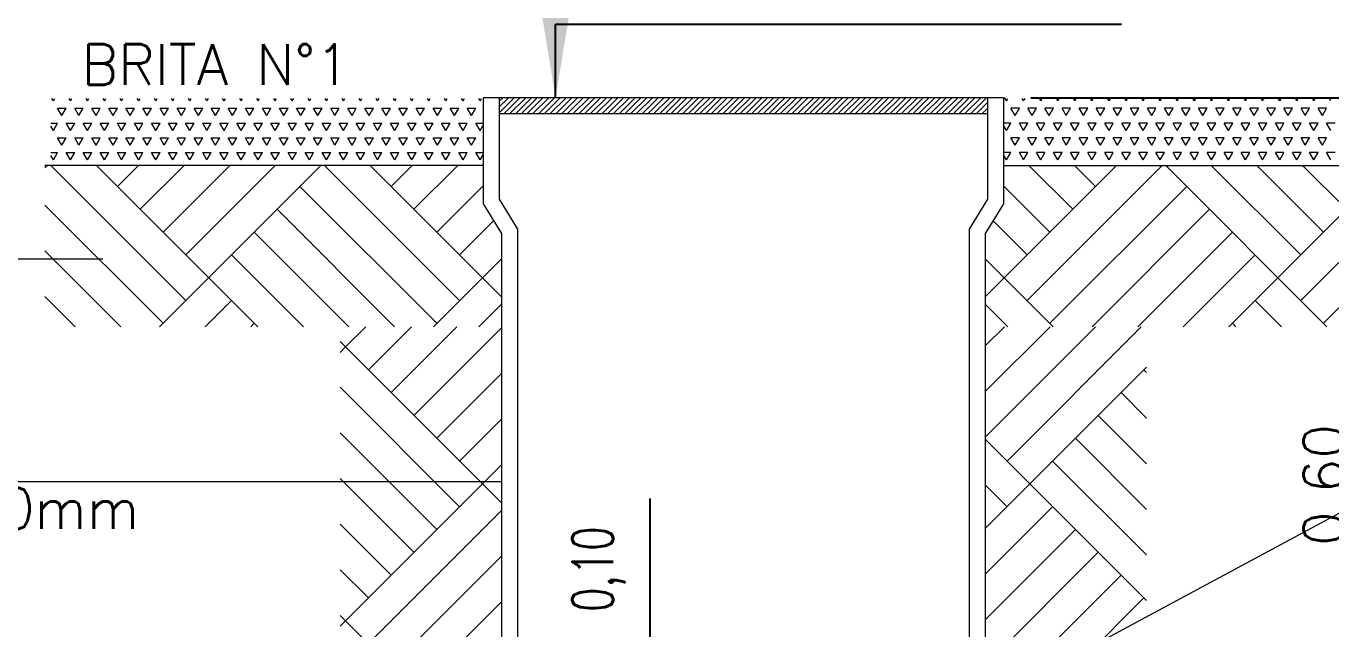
# Model space of a CAD drawing. Header units: inches. Extents: x -7660 to 802, y -193 to 3.
# Drawn here: x 674.748 to 679.554, y -90.771 to -88.553 of the extents above; entities that cross this region are included whole.
import ezdxf

# ---------------------------------------------------------------- set-up
doc = ezdxf.new("R2010")
doc.units = ezdxf.units.IN
doc.header["$MEASUREMENT"] = 0
doc.linetypes.add('HIDDEN', pattern=[0.375, 0.25, -0.125])
doc.layers.add('A-CONCOR', color=150, linetype='Continuous', lineweight=50)
for name, color, linetype in [('A-PROJ', 6, 'HIDDEN'), ('C01', 1, 'Continuous'), ('COTAS', 8, 'Continuous')]:
    doc.layers.add(name, color=color, linetype=linetype)
doc.styles.get("Standard").update_dxf_attribs({"font": 'arial.ttf'})
doc.styles.add('Texto Cotas', font='romans.shx')
doc.dimstyles.new('huawei_stand Cota 1-100', dxfattribs={"dimscale": 0, "dimtxt": 0.15, "dimasz": 0.15, "dimexe": 0.1, "dimexo": 0.1, "dimgap": 0.1, "dimtad": 1, "dimzin": 0, "dimdsep": 46, "dimtxsty": 'Texto Cotas', "dimblk": 'ARCHTICK', "dimcen": 0.2, "dimdle": 0.1, "dimclrd": 256, "dimclre": 256, "dimclrt": 256, "dimadec": 0, "dimazin": 0, "dimtfac": 1, "dimtix": 1, "dimtmove": 0, "dimatfit": 3, "dimfxl": 1, "dimtolj": 1, "dimtzin": 0, "dimarcsym": 1})
doc.dimstyles.new('ISO-25', dxfattribs={"dimtxt": 2.5, "dimasz": 2.5, "dimexe": 1.25, "dimexo": 0.625, "dimtad": 1, "dimtxsty": 'Standard', "dimcen": 2.5, "dimadec": 0, "dimazin": 0, "dimtfac": 1, "dimtmove": 0, "dimatfit": 3, "dimfxl": 1, "dimarcsym": 0})

# ---------------------------------------------------------------- blocks, each defined once
blk = doc.blocks.new('_ArchTick')
at = {"const_width": 0.05}
blk.add_lwpolyline([(-0.5, -0.5), (0.5, 0.5)], dxfattribs=at)
blk = doc.blocks.new('*D233')
at = {"lineweight": -2, "transparency": 16777216}
for p, q in [((679.7404, -88.7162), (679.7404, -91.7667)), ((678.4481, -88.8162), (679.8404, -88.8162)), ((678.4601, -91.6667), (679.8404, -91.6667))]:
    blk.add_line(p, q, dxfattribs=at)
at = {"lineweight": -2, "transparency": 16777216, "xscale": 0.15, "yscale": 0.15, "zscale": 0.15}
for p, rotation in [((679.7404, -88.8162), 90), ((679.7404, -91.6667), 270)]:
    blk.add_blockref('_ArchTick', p, dxfattribs=dict(at, rotation=rotation))
at = {"lineweight": 5, "transparency": 16777216, "insert": (679.5511, -90.2415), "char_height": 0.15, "attachment_point": 5, "rotation": 90, "style": 'Texto Cotas'}
blk.add_mtext('\\A1;0,60', dxfattribs=at)
blk = doc.blocks.new('*D235')
at = {"lineweight": -2, "transparency": 16777216}
for p, q in [((677.0471, -90.9615), (677.0471, -90.2915)), ((677.0471, -91.2542), (677.0471, -90.8615)), ((677.4345, -90.9615), (676.9471, -90.9615)), ((677.5682, -91.2542), (676.9471, -91.2542))]:
    blk.add_line(p, q, dxfattribs=at)
at = {"lineweight": -2, "transparency": 16777216, "xscale": 0.15, "yscale": 0.15, "zscale": 0.15}
for p, rotation in [((677.0471, -90.9615), 90), ((677.0471, -91.2542), 270)]:
    blk.add_blockref('_ArchTick', p, dxfattribs=dict(at, rotation=rotation))
at = {"lineweight": 5, "transparency": 16777216, "insert": (676.8578, -90.5515), "char_height": 0.15, "attachment_point": 5, "rotation": 90, "style": 'Texto Cotas'}
blk.add_mtext('\\A1;{\\W0.7;0,10}', dxfattribs=at)

msp = doc.modelspace()

# ---------------------------------------------------------------- hatches: boundary and pattern name
at = {"layer": 'A-PROJ', "linetype": 'Continuous', "lineweight": 5}
h = msp.add_hatch(dxfattribs=at)
h.set_pattern_fill('ANSI31', color=256, scale=0.12, style=0)
h.set_pattern_definition([(45, (666.347544, -97.147886), (-0.010606601, 0.010606601), [])])
h.paths.add_polyline_path([(678.28871, -88.81623), (676.49097, -88.81623), (676.49097, -88.87563), (678.28871, -88.87563)])

# ---------------------------------------------------------------- linework, layer by layer
at = {"layer": 'A-CONCOR', "lineweight": 5}
for p, q in [((676.43157, -88.81623), (676.43157, -89.20678)), ((676.49097, -88.81623), (676.49097, -89.19)), ((678.28871, -88.81623), (678.28871, -89.19)), ((678.34811, -88.81623), (678.34811, -89.20678)), ((676.49097, -89.19), (676.55824, -89.29955)), ((678.28871, -89.19), (678.22144, -89.29955)), ((676.43157, -89.20678), (676.49884, -89.31633)), ((678.34811, -89.20678), (678.28084, -89.31633)), ((676.49884, -89.31633), (676.49884, -92.38023)), ((676.55824, -89.29955), (676.55824, -92.38023)), ((678.22144, -89.29955), (678.22144, -92.38023)), ((678.28084, -89.31633), (678.28084, -92.38023))]:
    msp.add_line(p, q, dxfattribs=at)
at = {"layer": 'A-CONCOR', "color": 5, "lineweight": 5}
for p, q in [((676.43157, -89.06525), (674.81783, -89.06525)), ((678.34811, -89.06525), (679.96184, -89.06525))]:
    msp.add_line(p, q, dxfattribs=at)
at = {"layer": 'A-PROJ', "linetype": 'Continuous', "lineweight": 5}
for p, q in [((678.34811, -88.81623), (676.43157, -88.81623)), ((678.28871, -88.87563), (676.49097, -88.87563))]:
    msp.add_line(p, q, dxfattribs=at)
at = {"layer": 'C01', "linetype": 'Continuous', "lineweight": 5}
for p, q in [((674.84866, -88.82762), (674.84359, -88.81885)), ((674.84866, -88.82761), (674.85372, -88.81885)), ((674.91152, -88.82762), (674.90646, -88.81885)), ((674.91152, -88.82761), (674.91658, -88.81885)), ((674.97439, -88.82762), (674.96932, -88.81885)), ((674.97439, -88.82761), (674.97945, -88.81885)), ((675.03725, -88.82762), (675.03219, -88.81885)), ((675.03725, -88.82761), (675.04231, -88.81885)), ((675.10012, -88.82762), (675.09505, -88.81885)), ((675.10012, -88.82761), (675.10518, -88.81885)), ((675.16298, -88.82762), (675.15792, -88.81885)), ((675.16298, -88.82761), (675.16804, -88.81885)), ((675.22585, -88.82762), (675.22078, -88.81885)), ((675.22585, -88.82761), (675.23091, -88.81885)), ((675.28871, -88.82762), (675.28365, -88.81885)), ((675.28871, -88.82761), (675.29377, -88.81885)), ((675.35158, -88.82762), (675.34651, -88.81885)), ((675.35158, -88.82761), (675.35664, -88.81885)), ((675.41444, -88.82762), (675.40938, -88.81885)), ((675.41444, -88.82761), (675.4195, -88.81885)), ((675.47731, -88.82762), (675.47224, -88.81885)), ((675.47731, -88.82761), (675.48237, -88.81885)), ((675.54017, -88.82762), (675.53511, -88.81885)), ((675.54017, -88.82761), (675.54523, -88.81885)), ((675.60304, -88.82762), (675.59797, -88.81885)), ((675.60304, -88.82761), (675.6081, -88.81885)), ((675.6659, -88.82762), (675.66084, -88.81885)), ((675.6659, -88.82761), (675.67096, -88.81885)), ((675.72877, -88.82762), (675.7237, -88.81885)), ((675.72877, -88.82761), (675.73383, -88.81885)), ((675.79163, -88.82762), (675.78657, -88.81885)), ((675.79163, -88.82761), (675.79669, -88.81885)), ((675.8545, -88.82762), (675.84943, -88.81885)), ((675.8545, -88.82761), (675.85956, -88.81885)), ((675.91736, -88.82762), (675.9123, -88.81885)), ((675.91736, -88.82761), (675.92242, -88.81885)), ((675.98023, -88.82762), (675.97516, -88.81885)), ((675.98023, -88.82761), (675.98529, -88.81885)), ((676.04309, -88.82762), (676.03803, -88.81885)), ((676.04309, -88.82761), (676.04815, -88.81885)), ((676.10596, -88.82762), (676.10089, -88.81885)), ((676.10596, -88.82761), (676.11102, -88.81885)), ((676.16882, -88.82762), (676.16376, -88.81885)), ((676.16882, -88.82761), (676.17388, -88.81885)), ((676.23169, -88.82762), (676.22662, -88.81885)), ((676.23169, -88.82761), (676.23675, -88.81885)), ((676.29455, -88.82762), (676.28949, -88.81885)), ((676.29455, -88.82761), (676.29961, -88.81885)), ((676.35742, -88.82762), (676.35235, -88.81885)), ((676.35742, -88.82761), (676.36248, -88.81885)), ((676.42028, -88.82762), (676.41522, -88.81885)), ((676.42028, -88.82761), (676.42534, -88.81885)), ((674.88009, -88.88206), (674.86437, -88.85484)), ((674.86437, -88.85484), (674.89581, -88.85484)), ((674.88009, -88.88206), (674.89581, -88.85484)), ((674.94295, -88.88206), (674.92724, -88.85484)), ((674.92724, -88.85484), (674.95867, -88.85484)), ((674.94296, -88.88206), (674.95867, -88.85484)), ((675.00582, -88.88206), (674.9901, -88.85484)), ((674.9901, -88.85484), (675.02154, -88.85484)), ((675.00582, -88.88206), (675.02154, -88.85484)), ((675.06868, -88.88206), (675.05297, -88.85484)), ((675.05297, -88.85484), (675.0844, -88.85484)), ((675.06868, -88.88206), (675.0844, -88.85484)), ((675.13155, -88.88206), (675.11583, -88.85484)), ((675.11583, -88.85484), (675.14727, -88.85484)), ((675.13155, -88.88206), (675.14727, -88.85484)), ((675.19441, -88.88206), (675.1787, -88.85484)), ((675.1787, -88.85484), (675.21013, -88.85484)), ((675.19441, -88.88206), (675.21013, -88.85484)), ((675.25728, -88.88206), (675.24156, -88.85484)), ((675.24156, -88.85484), (675.273, -88.85484)), ((675.25728, -88.88206), (675.273, -88.85484)), ((675.32014, -88.88206), (675.30443, -88.85484)), ((675.30443, -88.85484), (675.33586, -88.85484)), ((675.32014, -88.88206), (675.33586, -88.85484)), ((675.38301, -88.88206), (675.36729, -88.85484)), ((675.36729, -88.85484), (675.39873, -88.85484)), ((675.38301, -88.88206), (675.39873, -88.85484)), ((675.44587, -88.88206), (675.43016, -88.85484)), ((675.43016, -88.85484), (675.46159, -88.85484)), ((675.44587, -88.88206), (675.46159, -88.85484)), ((675.50874, -88.88206), (675.49302, -88.85484)), ((675.49302, -88.85484), (675.52446, -88.85484)), ((675.50874, -88.88206), (675.52446, -88.85484)), ((675.5716, -88.88206), (675.55589, -88.85484)), ((675.55589, -88.85484), (675.58732, -88.85484)), ((675.5716, -88.88206), (675.58732, -88.85484)), ((675.63447, -88.88206), (675.61875, -88.85484)), ((675.61875, -88.85484), (675.65019, -88.85484)), ((675.63447, -88.88206), (675.65019, -88.85484)), ((675.69733, -88.88206), (675.68162, -88.85484)), ((675.68162, -88.85484), (675.71305, -88.85484)), ((675.69733, -88.88206), (675.71305, -88.85484)), ((675.7602, -88.88206), (675.74448, -88.85484)), ((675.74448, -88.85484), (675.77592, -88.85484)), ((675.7602, -88.88206), (675.77592, -88.85484)), ((675.82306, -88.88206), (675.80735, -88.85484)), ((675.80735, -88.85484), (675.83878, -88.85484)), ((675.82306, -88.88206), (675.83878, -88.85484)), ((675.88593, -88.88206), (675.87021, -88.85484)), ((675.87021, -88.85484), (675.90165, -88.85484)), ((675.88593, -88.88206), (675.90165, -88.85484)), ((675.94879, -88.88206), (675.93308, -88.85484)), ((675.93308, -88.85484), (675.96451, -88.85484)), ((675.94879, -88.88206), (675.96451, -88.85484)), ((676.01166, -88.88206), (675.99594, -88.85484)), ((675.99594, -88.85484), (676.02738, -88.85484)), ((676.01166, -88.88206), (676.02738, -88.85484)), ((676.07452, -88.88206), (676.05881, -88.85484)), ((676.05881, -88.85484), (676.09024, -88.85484)), ((676.07452, -88.88206), (676.09024, -88.85484)), ((676.13739, -88.88206), (676.12167, -88.85484)), ((676.12167, -88.85484), (676.15311, -88.85484)), ((676.13739, -88.88206), (676.15311, -88.85484)), ((676.20025, -88.88206), (676.18454, -88.85484)), ((676.18454, -88.85484), (676.21597, -88.85484)), ((676.20025, -88.88206), (676.21597, -88.85484)), ((676.26312, -88.88206), (676.2474, -88.85484)), ((676.2474, -88.85484), (676.27884, -88.85484)), ((676.26312, -88.88206), (676.27884, -88.85484)), ((676.32598, -88.88206), (676.31027, -88.85484)), ((676.31027, -88.85484), (676.3417, -88.85484)), ((676.32598, -88.88206), (676.3417, -88.85484)), ((676.38885, -88.88206), (676.37313, -88.85484)), ((676.37313, -88.85484), (676.40457, -88.85484)), ((676.38885, -88.88206), (676.40457, -88.85484)), ((674.83947, -88.90928), (674.86437, -88.90928)), ((674.84866, -88.9365), (674.83947, -88.92059)), ((674.84866, -88.9365), (674.86437, -88.90928)), ((674.91152, -88.9365), (674.8958, -88.90928)), ((674.89581, -88.90928), (674.92724, -88.90928)), ((674.91152, -88.9365), (674.92724, -88.90928)), ((674.97439, -88.9365), (674.95867, -88.90928)), ((674.95867, -88.90928), (674.9901, -88.90928)), ((674.97439, -88.9365), (674.9901, -88.90928)), ((675.03725, -88.9365), (675.02153, -88.90928)), ((675.02154, -88.90928), (675.05297, -88.90928)), ((675.03725, -88.9365), (675.05297, -88.90928)), ((675.10012, -88.9365), (675.0844, -88.90928)), ((675.0844, -88.90928), (675.11583, -88.90928)), ((675.10012, -88.9365), (675.11583, -88.90928)), ((675.16298, -88.9365), (675.14726, -88.90928)), ((675.14727, -88.90928), (675.1787, -88.90928)), ((675.16298, -88.9365), (675.1787, -88.90928)), ((675.22585, -88.9365), (675.21013, -88.90928)), ((675.21013, -88.90928), (675.24156, -88.90928)), ((675.22585, -88.9365), (675.24156, -88.90928)), ((675.28871, -88.9365), (675.27299, -88.90928)), ((675.273, -88.90928), (675.30443, -88.90928)), ((675.28871, -88.9365), (675.30443, -88.90928)), ((675.35158, -88.9365), (675.33586, -88.90928)), ((675.33586, -88.90928), (675.36729, -88.90928)), ((675.35158, -88.9365), (675.36729, -88.90928)), ((675.41444, -88.9365), (675.39872, -88.90928)), ((675.39873, -88.90928), (675.43016, -88.90928)), ((675.41444, -88.9365), (675.43016, -88.90928)), ((675.47731, -88.9365), (675.46159, -88.90928)), ((675.46159, -88.90928), (675.49302, -88.90928)), ((675.47731, -88.9365), (675.49302, -88.90928)), ((675.54017, -88.9365), (675.52445, -88.90928)), ((675.52446, -88.90928), (675.55589, -88.90928)), ((675.54017, -88.9365), (675.55589, -88.90928)), ((675.60304, -88.9365), (675.58732, -88.90928)), ((675.58732, -88.90928), (675.61875, -88.90928)), ((675.60304, -88.9365), (675.61875, -88.90928)), ((675.6659, -88.9365), (675.65018, -88.90928)), ((675.65019, -88.90928), (675.68162, -88.90928)), ((675.6659, -88.9365), (675.68162, -88.90928)), ((675.72877, -88.9365), (675.71305, -88.90928)), ((675.71305, -88.90928), (675.74448, -88.90928)), ((675.72877, -88.9365), (675.74448, -88.90928)), ((675.79163, -88.9365), (675.77591, -88.90928)), ((675.77592, -88.90928), (675.80735, -88.90928)), ((675.79163, -88.9365), (675.80735, -88.90928)), ((675.8545, -88.9365), (675.83878, -88.90928)), ((675.83878, -88.90928), (675.87021, -88.90928)), ((675.8545, -88.9365), (675.87021, -88.90928)), ((675.91736, -88.9365), (675.90164, -88.90928)), ((675.90165, -88.90928), (675.93308, -88.90928)), ((675.91736, -88.9365), (675.93308, -88.90928)), ((675.98023, -88.9365), (675.96451, -88.90928)), ((675.96451, -88.90928), (675.99594, -88.90928)), ((675.98023, -88.9365), (675.99594, -88.90928)), ((676.04309, -88.9365), (676.02737, -88.90928)), ((676.02738, -88.90928), (676.05881, -88.90928)), ((676.04309, -88.9365), (676.05881, -88.90928)), ((676.10596, -88.9365), (676.09024, -88.90928)), ((676.09024, -88.90928), (676.12167, -88.90928)), ((676.10596, -88.9365), (676.12167, -88.90928)), ((676.16882, -88.9365), (676.1531, -88.90928)), ((676.15311, -88.90928), (676.18454, -88.90928)), ((676.16882, -88.9365), (676.18454, -88.90928)), ((676.23169, -88.9365), (676.21597, -88.90928)), ((676.21597, -88.90928), (676.2474, -88.90928)), ((676.23169, -88.9365), (676.2474, -88.90928)), ((676.29455, -88.9365), (676.27883, -88.90928)), ((676.27884, -88.90928), (676.31027, -88.90928)), ((676.29455, -88.9365), (676.31027, -88.90928)), ((676.35742, -88.9365), (676.3417, -88.90928)), ((676.3417, -88.90928), (676.37313, -88.90928)), ((676.35742, -88.9365), (676.37313, -88.90928)), ((676.42028, -88.9365), (676.40456, -88.90928)), ((676.40457, -88.90928), (676.43157, -88.90928)), ((676.42028, -88.9365), (676.43157, -88.91694)), ((674.88009, -88.99094), (674.86437, -88.96372)), ((674.86437, -88.96372), (674.89581, -88.96372)), ((674.88009, -88.99094), (674.89581, -88.96372)), ((674.94295, -88.99094), (674.92724, -88.96372)), ((674.92724, -88.96372), (674.95867, -88.96372)), ((674.94296, -88.99094), (674.95867, -88.96372)), ((675.00582, -88.99094), (674.9901, -88.96372)), ((674.9901, -88.96372), (675.02154, -88.96372)), ((675.00582, -88.99094), (675.02154, -88.96372)), ((675.06868, -88.99094), (675.05297, -88.96372)), ((675.05297, -88.96372), (675.0844, -88.96372)), ((675.06868, -88.99094), (675.0844, -88.96372)), ((675.13155, -88.99094), (675.11583, -88.96372)), ((675.11583, -88.96372), (675.14727, -88.96372)), ((675.13155, -88.99094), (675.14727, -88.96372)), ((675.19441, -88.99094), (675.1787, -88.96372)), ((675.1787, -88.96372), (675.21013, -88.96372)), ((675.19441, -88.99094), (675.21013, -88.96372)), ((675.25728, -88.99094), (675.24156, -88.96372)), ((675.24156, -88.96372), (675.273, -88.96372)), ((675.25728, -88.99094), (675.273, -88.96372)), ((675.32014, -88.99094), (675.30443, -88.96372)), ((675.30443, -88.96372), (675.33586, -88.96372)), ((675.32014, -88.99094), (675.33586, -88.96372)), ((675.38301, -88.99094), (675.36729, -88.96372)), ((675.36729, -88.96372), (675.39873, -88.96372)), ((675.38301, -88.99094), (675.39873, -88.96372)), ((675.44587, -88.99094), (675.43016, -88.96372)), ((675.43016, -88.96372), (675.46159, -88.96372)), ((675.44587, -88.99094), (675.46159, -88.96372)), ((675.50874, -88.99094), (675.49302, -88.96372)), ((675.49302, -88.96372), (675.52446, -88.96372)), ((675.50874, -88.99094), (675.52446, -88.96372)), ((675.5716, -88.99094), (675.55589, -88.96372)), ((675.55589, -88.96372), (675.58732, -88.96372)), ((675.5716, -88.99094), (675.58732, -88.96372)), ((675.63447, -88.99094), (675.61875, -88.96372)), ((675.61875, -88.96372), (675.65019, -88.96372)), ((675.63447, -88.99094), (675.65019, -88.96372)), ((675.69733, -88.99094), (675.68162, -88.96372)), ((675.68162, -88.96372), (675.71305, -88.96372)), ((675.69733, -88.99094), (675.71305, -88.96372)), ((675.7602, -88.99094), (675.74448, -88.96372)), ((675.74448, -88.96372), (675.77592, -88.96372)), ((675.7602, -88.99094), (675.77592, -88.96372)), ((675.82306, -88.99094), (675.80735, -88.96372)), ((675.80735, -88.96372), (675.83878, -88.96372)), ((675.82306, -88.99094), (675.83878, -88.96372)), ((675.88593, -88.99094), (675.87021, -88.96372)), ((675.87021, -88.96372), (675.90165, -88.96372)), ((675.88593, -88.99094), (675.90165, -88.96372)), ((675.94879, -88.99094), (675.93308, -88.96372)), ((675.93308, -88.96372), (675.96451, -88.96372)), ((675.94879, -88.99094), (675.96451, -88.96372)), ((676.01166, -88.99094), (675.99594, -88.96372)), ((675.99594, -88.96372), (676.02738, -88.96372)), ((676.01166, -88.99094), (676.02738, -88.96372)), ((676.07452, -88.99094), (676.05881, -88.96372)), ((676.05881, -88.96372), (676.09024, -88.96372)), ((676.07452, -88.99094), (676.09024, -88.96372)), ((676.13739, -88.99094), (676.12167, -88.96372)), ((676.12167, -88.96372), (676.15311, -88.96372)), ((676.13739, -88.99094), (676.15311, -88.96372)), ((676.20025, -88.99094), (676.18454, -88.96372)), ((676.18454, -88.96372), (676.21597, -88.96372)), ((676.20025, -88.99094), (676.21597, -88.96372)), ((676.26312, -88.99094), (676.2474, -88.96372)), ((676.2474, -88.96372), (676.27884, -88.96372)), ((676.26312, -88.99094), (676.27884, -88.96372)), ((676.32598, -88.99094), (676.31027, -88.96372)), ((676.31027, -88.96372), (676.3417, -88.96372)), ((676.32598, -88.99094), (676.3417, -88.96372)), ((676.38885, -88.99094), (676.37313, -88.96372)), ((676.37313, -88.96372), (676.40457, -88.96372)), ((676.38885, -88.99094), (676.40457, -88.96372)), ((674.83947, -89.01817), (674.86437, -89.01817)), ((674.84866, -89.04539), (674.83947, -89.02948)), ((674.84866, -89.04538), (674.86437, -89.01816)), ((674.91152, -89.04539), (674.8958, -89.01816)), ((674.89581, -89.01817), (674.92724, -89.01817)), ((674.91152, -89.04538), (674.92724, -89.01816)), ((674.97439, -89.04539), (674.95867, -89.01816)), ((674.95867, -89.01817), (674.9901, -89.01817)), ((674.97439, -89.04538), (674.9901, -89.01816)), ((675.03725, -89.04539), (675.02153, -89.01816)), ((675.02154, -89.01817), (675.05297, -89.01817)), ((675.03725, -89.04538), (675.05297, -89.01816)), ((675.10012, -89.04539), (675.0844, -89.01816)), ((675.0844, -89.01817), (675.11583, -89.01817)), ((675.10012, -89.04538), (675.11583, -89.01816)), ((675.16298, -89.04539), (675.14726, -89.01816)), ((675.14727, -89.01817), (675.1787, -89.01817)), ((675.16298, -89.04538), (675.1787, -89.01816)), ((675.22585, -89.04539), (675.21013, -89.01816)), ((675.21013, -89.01817), (675.24156, -89.01817)), ((675.22585, -89.04538), (675.24156, -89.01816)), ((675.28871, -89.04539), (675.27299, -89.01816)), ((675.273, -89.01817), (675.30443, -89.01817)), ((675.28871, -89.04538), (675.30443, -89.01816)), ((675.35158, -89.04539), (675.33586, -89.01816)), ((675.33586, -89.01817), (675.36729, -89.01817)), ((675.35158, -89.04538), (675.36729, -89.01816)), ((675.41444, -89.04539), (675.39872, -89.01816)), ((675.39873, -89.01817), (675.43016, -89.01817)), ((675.41444, -89.04538), (675.43016, -89.01816)), ((675.47731, -89.04539), (675.46159, -89.01816)), ((675.46159, -89.01817), (675.49302, -89.01817)), ((675.47731, -89.04538), (675.49302, -89.01816)), ((675.54017, -89.04539), (675.52445, -89.01816)), ((675.52446, -89.01817), (675.55589, -89.01817)), ((675.54017, -89.04538), (675.55589, -89.01816)), ((675.60304, -89.04539), (675.58732, -89.01816)), ((675.58732, -89.01817), (675.61875, -89.01817)), ((675.60304, -89.04538), (675.61875, -89.01816)), ((675.6659, -89.04539), (675.65018, -89.01816)), ((675.65019, -89.01817), (675.68162, -89.01817)), ((675.6659, -89.04538), (675.68162, -89.01816)), ((675.72877, -89.04539), (675.71305, -89.01816)), ((675.71305, -89.01817), (675.74448, -89.01817)), ((675.72877, -89.04538), (675.74448, -89.01816)), ((675.79163, -89.04539), (675.77591, -89.01816)), ((675.77592, -89.01817), (675.80735, -89.01817)), ((675.79163, -89.04538), (675.80735, -89.01816)), ((675.8545, -89.04539), (675.83878, -89.01816)), ((675.83878, -89.01817), (675.87021, -89.01817)), ((675.8545, -89.04538), (675.87021, -89.01816)), ((675.91736, -89.04539), (675.90164, -89.01816)), ((675.90165, -89.01817), (675.93308, -89.01817)), ((675.91736, -89.04538), (675.93308, -89.01816)), ((675.98023, -89.04539), (675.96451, -89.01816)), ((675.96451, -89.01817), (675.99594, -89.01817)), ((675.98023, -89.04538), (675.99594, -89.01816)), ((676.04309, -89.04539), (676.02737, -89.01816)), ((676.02738, -89.01817), (676.05881, -89.01817)), ((676.04309, -89.04538), (676.05881, -89.01816)), ((676.10596, -89.04539), (676.09024, -89.01816)), ((676.09024, -89.01817), (676.12167, -89.01817)), ((676.10596, -89.04538), (676.12167, -89.01816)), ((676.16882, -89.04539), (676.1531, -89.01816)), ((676.15311, -89.01817), (676.18454, -89.01817)), ((676.16882, -89.04538), (676.18454, -89.01816)), ((676.23169, -89.04539), (676.21597, -89.01816)), ((676.21597, -89.01817), (676.2474, -89.01817)), ((676.23169, -89.04538), (676.2474, -89.01816)), ((676.29455, -89.04539), (676.27883, -89.01816)), ((676.27884, -89.01817), (676.31027, -89.01817)), ((676.29455, -89.04538), (676.31027, -89.01816)), ((676.35742, -89.04539), (676.3417, -89.01816)), ((676.3417, -89.01817), (676.37313, -89.01817)), ((676.35742, -89.04538), (676.37313, -89.01816)), ((676.42028, -89.04539), (676.40456, -89.01816)), ((676.40457, -89.01817), (676.43157, -89.01817)), ((676.42028, -89.04538), (676.43157, -89.02583))]:
    msp.add_line(p, q, dxfattribs=at)
at = {"layer": 'C01', "lineweight": 5}
for p, q in [((678.34811, -88.82249), (678.35437, -88.81623)), ((678.3594, -88.82761), (678.35433, -88.81885)), ((678.3594, -88.82762), (678.36446, -88.81885)), ((678.42226, -88.82761), (678.4172, -88.81885)), ((678.42226, -88.82762), (678.42733, -88.81885)), ((678.48513, -88.82761), (678.48006, -88.81885)), ((678.48513, -88.82762), (678.49019, -88.81885)), ((678.54799, -88.82761), (678.54293, -88.81885)), ((678.54799, -88.82762), (678.55306, -88.81885)), ((678.61086, -88.82761), (678.60579, -88.81885)), ((678.61086, -88.82762), (678.61592, -88.81885)), ((678.67372, -88.82761), (678.66866, -88.81885)), ((678.67372, -88.82762), (678.67879, -88.81885)), ((678.73659, -88.82761), (678.73152, -88.81885)), ((678.73659, -88.82762), (678.74165, -88.81885)), ((678.79945, -88.82761), (678.79439, -88.81885)), ((678.79945, -88.82762), (678.80452, -88.81885)), ((678.86232, -88.82761), (678.85725, -88.81885)), ((678.86232, -88.82762), (678.86738, -88.81885)), ((678.92518, -88.82761), (678.92012, -88.81885)), ((678.92518, -88.82762), (678.93025, -88.81885)), ((678.98805, -88.82761), (678.98298, -88.81885)), ((678.98805, -88.82762), (678.99311, -88.81885)), ((679.05091, -88.82761), (679.04585, -88.81885)), ((679.05091, -88.82762), (679.05598, -88.81885)), ((679.11378, -88.82761), (679.10871, -88.81885)), ((679.11378, -88.82762), (679.11884, -88.81885)), ((679.17664, -88.82761), (679.17158, -88.81885)), ((679.17664, -88.82762), (679.18171, -88.81885)), ((679.23951, -88.82761), (679.23444, -88.81885)), ((679.23951, -88.82762), (679.24457, -88.81885)), ((679.30237, -88.82761), (679.29731, -88.81885)), ((679.30237, -88.82762), (679.30744, -88.81885)), ((679.36524, -88.82761), (679.36017, -88.81885)), ((679.36524, -88.82762), (679.3703, -88.81885)), ((679.4281, -88.82761), (679.42304, -88.81885)), ((679.4281, -88.82762), (679.43317, -88.81885)), ((679.49097, -88.82761), (679.4859, -88.81885)), ((679.49097, -88.82762), (679.49603, -88.81885)), ((679.55383, -88.82761), (679.54877, -88.81885)), ((678.39083, -88.88206), (678.37511, -88.85484)), ((678.40655, -88.85484), (678.37511, -88.85484)), ((678.39083, -88.88206), (678.40655, -88.85484)), ((678.45369, -88.88206), (678.43798, -88.85484)), ((678.46941, -88.85484), (678.43798, -88.85484)), ((678.4537, -88.88206), (678.46941, -88.85484)), ((678.51656, -88.88206), (678.50084, -88.85484)), ((678.53228, -88.85484), (678.50084, -88.85484)), ((678.51656, -88.88206), (678.53228, -88.85484)), ((678.57942, -88.88206), (678.56371, -88.85484)), ((678.59514, -88.85484), (678.56371, -88.85484)), ((678.57943, -88.88206), (678.59514, -88.85484)), ((678.64229, -88.88206), (678.62657, -88.85484)), ((678.65801, -88.85484), (678.62657, -88.85484)), ((678.64229, -88.88206), (678.65801, -88.85484)), ((678.70515, -88.88206), (678.68944, -88.85484)), ((678.72087, -88.85484), (678.68944, -88.85484)), ((678.70516, -88.88206), (678.72087, -88.85484)), ((678.76802, -88.88206), (678.7523, -88.85484)), ((678.78374, -88.85484), (678.7523, -88.85484)), ((678.76802, -88.88206), (678.78374, -88.85484)), ((678.83088, -88.88206), (678.81517, -88.85484)), ((678.8466, -88.85484), (678.81517, -88.85484)), ((678.83089, -88.88206), (678.8466, -88.85484)), ((678.89375, -88.88206), (678.87803, -88.85484)), ((678.90947, -88.85484), (678.87803, -88.85484)), ((678.89375, -88.88206), (678.90947, -88.85484)), ((678.95661, -88.88206), (678.9409, -88.85484)), ((678.97233, -88.85484), (678.9409, -88.85484)), ((678.95662, -88.88206), (678.97233, -88.85484)), ((679.01948, -88.88206), (679.00376, -88.85484)), ((679.0352, -88.85484), (679.00376, -88.85484)), ((679.01948, -88.88206), (679.0352, -88.85484)), ((679.08234, -88.88206), (679.06663, -88.85484)), ((679.09806, -88.85484), (679.06663, -88.85484)), ((679.08235, -88.88206), (679.09806, -88.85484)), ((679.14521, -88.88206), (679.12949, -88.85484)), ((679.16093, -88.85484), (679.12949, -88.85484)), ((679.14521, -88.88206), (679.16093, -88.85484)), ((679.20807, -88.88206), (679.19236, -88.85484)), ((679.22379, -88.85484), (679.19236, -88.85484)), ((679.20808, -88.88206), (679.22379, -88.85484)), ((679.27094, -88.88206), (679.25522, -88.85484)), ((679.28666, -88.85484), (679.25522, -88.85484)), ((679.27094, -88.88206), (679.28666, -88.85484)), ((679.3338, -88.88206), (679.31809, -88.85484)), ((679.34952, -88.85484), (679.31809, -88.85484)), ((679.33381, -88.88206), (679.34952, -88.85484)), ((679.39667, -88.88206), (679.38095, -88.85484)), ((679.41239, -88.85484), (679.38095, -88.85484)), ((679.39667, -88.88206), (679.41239, -88.85484)), ((679.45953, -88.88206), (679.44382, -88.85484)), ((679.47525, -88.85484), (679.44382, -88.85484)), ((679.45954, -88.88206), (679.47525, -88.85484)), ((679.5224, -88.88206), (679.50668, -88.85484)), ((679.53812, -88.85484), (679.50668, -88.85484)), ((679.5224, -88.88206), (679.53812, -88.85484)), ((678.37511, -88.90928), (678.34811, -88.90928)), ((678.3594, -88.9365), (678.34811, -88.91694)), ((678.3594, -88.9365), (678.37511, -88.90928)), ((678.42226, -88.9365), (678.40655, -88.90928)), ((678.43798, -88.90928), (678.40655, -88.90928)), ((678.42226, -88.9365), (678.43798, -88.90928)), ((678.48513, -88.9365), (678.46941, -88.90928)), ((678.50084, -88.90928), (678.46941, -88.90928)), ((678.48513, -88.9365), (678.50084, -88.90928)), ((678.54799, -88.9365), (678.53228, -88.90928)), ((678.56371, -88.90928), (678.53228, -88.90928)), ((678.54799, -88.9365), (678.56371, -88.90928)), ((678.61086, -88.9365), (678.59514, -88.90928)), ((678.62657, -88.90928), (678.59514, -88.90928)), ((678.61086, -88.9365), (678.62657, -88.90928)), ((678.67372, -88.9365), (678.65801, -88.90928)), ((678.68944, -88.90928), (678.65801, -88.90928)), ((678.67372, -88.9365), (678.68944, -88.90928)), ((678.73659, -88.9365), (678.72087, -88.90928)), ((678.7523, -88.90928), (678.72087, -88.90928)), ((678.73659, -88.9365), (678.7523, -88.90928)), ((678.79945, -88.9365), (678.78374, -88.90928)), ((678.81517, -88.90928), (678.78374, -88.90928)), ((678.79945, -88.9365), (678.81517, -88.90928)), ((678.86232, -88.9365), (678.8466, -88.90928)), ((678.87803, -88.90928), (678.8466, -88.90928)), ((678.86232, -88.9365), (678.87803, -88.90928)), ((678.92518, -88.9365), (678.90947, -88.90928)), ((678.9409, -88.90928), (678.90947, -88.90928)), ((678.92518, -88.9365), (678.9409, -88.90928)), ((678.98805, -88.9365), (678.97233, -88.90928)), ((679.00376, -88.90928), (678.97233, -88.90928)), ((678.98805, -88.9365), (679.00376, -88.90928)), ((679.05091, -88.9365), (679.0352, -88.90928)), ((679.06663, -88.90928), (679.0352, -88.90928)), ((679.05091, -88.9365), (679.06663, -88.90928)), ((679.11378, -88.9365), (679.09806, -88.90928)), ((679.12949, -88.90928), (679.09806, -88.90928)), ((679.11378, -88.9365), (679.12949, -88.90928)), ((679.17664, -88.9365), (679.16093, -88.90928)), ((679.19236, -88.90928), (679.16093, -88.90928)), ((679.17664, -88.9365), (679.19236, -88.90928)), ((679.23951, -88.9365), (679.22379, -88.90928)), ((679.25522, -88.90928), (679.22379, -88.90928)), ((679.23951, -88.9365), (679.25522, -88.90928)), ((679.30237, -88.9365), (679.28666, -88.90928)), ((679.31809, -88.90928), (679.28666, -88.90928)), ((679.30237, -88.9365), (679.31809, -88.90928)), ((679.36524, -88.9365), (679.34952, -88.90928)), ((679.38095, -88.90928), (679.34952, -88.90928)), ((679.36524, -88.9365), (679.38095, -88.90928)), ((679.4281, -88.9365), (679.41239, -88.90928)), ((679.44382, -88.90928), (679.41239, -88.90928)), ((679.4281, -88.9365), (679.44382, -88.90928)), ((679.49097, -88.9365), (679.47525, -88.90928)), ((679.50668, -88.90928), (679.47525, -88.90928)), ((679.49097, -88.9365), (679.50668, -88.90928)), ((679.55383, -88.9365), (679.53812, -88.90928)), ((679.56955, -88.90928), (679.53812, -88.90928)), ((678.39083, -88.99094), (678.37511, -88.96372)), ((678.40655, -88.96372), (678.37511, -88.96372)), ((678.39083, -88.99094), (678.40655, -88.96372)), ((678.45369, -88.99094), (678.43798, -88.96372)), ((678.46941, -88.96372), (678.43798, -88.96372)), ((678.4537, -88.99094), (678.46941, -88.96372)), ((678.51656, -88.99094), (678.50084, -88.96372)), ((678.53228, -88.96372), (678.50084, -88.96372)), ((678.51656, -88.99094), (678.53228, -88.96372)), ((678.57942, -88.99094), (678.56371, -88.96372)), ((678.59514, -88.96372), (678.56371, -88.96372)), ((678.57943, -88.99094), (678.59514, -88.96372)), ((678.64229, -88.99094), (678.62657, -88.96372)), ((678.65801, -88.96372), (678.62657, -88.96372)), ((678.64229, -88.99094), (678.65801, -88.96372)), ((678.70515, -88.99094), (678.68944, -88.96372)), ((678.72087, -88.96372), (678.68944, -88.96372)), ((678.70516, -88.99094), (678.72087, -88.96372)), ((678.76802, -88.99094), (678.7523, -88.96372)), ((678.78374, -88.96372), (678.7523, -88.96372)), ((678.76802, -88.99094), (678.78374, -88.96372)), ((678.83088, -88.99094), (678.81517, -88.96372)), ((678.8466, -88.96372), (678.81517, -88.96372)), ((678.83089, -88.99094), (678.8466, -88.96372)), ((678.89375, -88.99094), (678.87803, -88.96372)), ((678.90947, -88.96372), (678.87803, -88.96372)), ((678.89375, -88.99094), (678.90947, -88.96372)), ((678.95661, -88.99094), (678.9409, -88.96372)), ((678.97233, -88.96372), (678.9409, -88.96372)), ((678.95662, -88.99094), (678.97233, -88.96372)), ((679.01948, -88.99094), (679.00376, -88.96372)), ((679.0352, -88.96372), (679.00376, -88.96372)), ((679.01948, -88.99094), (679.0352, -88.96372)), ((679.08234, -88.99094), (679.06663, -88.96372)), ((679.09806, -88.96372), (679.06663, -88.96372)), ((679.08235, -88.99094), (679.09806, -88.96372)), ((679.14521, -88.99094), (679.12949, -88.96372)), ((679.16093, -88.96372), (679.12949, -88.96372)), ((679.14521, -88.99094), (679.16093, -88.96372)), ((679.20807, -88.99094), (679.19236, -88.96372)), ((679.22379, -88.96372), (679.19236, -88.96372)), ((679.20808, -88.99094), (679.22379, -88.96372)), ((679.27094, -88.99094), (679.25522, -88.96372)), ((679.28666, -88.96372), (679.25522, -88.96372)), ((679.27094, -88.99094), (679.28666, -88.96372)), ((679.3338, -88.99094), (679.31809, -88.96372)), ((679.34952, -88.96372), (679.31809, -88.96372)), ((679.33381, -88.99094), (679.34952, -88.96372)), ((679.39667, -88.99094), (679.38095, -88.96372)), ((679.41239, -88.96372), (679.38095, -88.96372)), ((679.39667, -88.99094), (679.41239, -88.96372)), ((679.45953, -88.99094), (679.44382, -88.96372)), ((679.47525, -88.96372), (679.44382, -88.96372)), ((679.45954, -88.99094), (679.47525, -88.96372)), ((679.5224, -88.99094), (679.50668, -88.96372)), ((679.53812, -88.96372), (679.50668, -88.96372)), ((679.5224, -88.99094), (679.53812, -88.96372)), ((678.37511, -89.01817), (678.34811, -89.01817)), ((678.3594, -89.04538), (678.34811, -89.02583)), ((678.3594, -89.04539), (678.37511, -89.01816)), ((678.42226, -89.04538), (678.40655, -89.01816)), ((678.43798, -89.01817), (678.40655, -89.01817)), ((678.42226, -89.04539), (678.43798, -89.01816)), ((678.48513, -89.04538), (678.46941, -89.01816)), ((678.50084, -89.01817), (678.46941, -89.01817)), ((678.48513, -89.04539), (678.50084, -89.01816)), ((678.54799, -89.04538), (678.53228, -89.01816)), ((678.56371, -89.01817), (678.53228, -89.01817)), ((678.54799, -89.04539), (678.56371, -89.01816)), ((678.61086, -89.04538), (678.59514, -89.01816)), ((678.62657, -89.01817), (678.59514, -89.01817)), ((678.61086, -89.04539), (678.62657, -89.01816)), ((678.67372, -89.04538), (678.65801, -89.01816)), ((678.68944, -89.01817), (678.65801, -89.01817)), ((678.67372, -89.04539), (678.68944, -89.01816)), ((678.73659, -89.04538), (678.72087, -89.01816)), ((678.7523, -89.01817), (678.72087, -89.01817)), ((678.73659, -89.04539), (678.7523, -89.01816)), ((678.79945, -89.04538), (678.78374, -89.01816)), ((678.81517, -89.01817), (678.78374, -89.01817)), ((678.79945, -89.04539), (678.81517, -89.01816)), ((678.86232, -89.04538), (678.8466, -89.01816)), ((678.87803, -89.01817), (678.8466, -89.01817)), ((678.86232, -89.04539), (678.87803, -89.01816)), ((678.92518, -89.04538), (678.90947, -89.01816)), ((678.9409, -89.01817), (678.90947, -89.01817)), ((678.92518, -89.04539), (678.9409, -89.01816)), ((678.98805, -89.04538), (678.97233, -89.01816)), ((679.00376, -89.01817), (678.97233, -89.01817)), ((678.98805, -89.04539), (679.00376, -89.01816)), ((679.05091, -89.04538), (679.0352, -89.01816)), ((679.06663, -89.01817), (679.0352, -89.01817)), ((679.05091, -89.04539), (679.06663, -89.01816)), ((679.11378, -89.04538), (679.09806, -89.01816)), ((679.12949, -89.01817), (679.09806, -89.01817)), ((679.11378, -89.04539), (679.12949, -89.01816)), ((679.17664, -89.04538), (679.16093, -89.01816)), ((679.19236, -89.01817), (679.16093, -89.01817)), ((679.17664, -89.04539), (679.19236, -89.01816)), ((679.23951, -89.04538), (679.22379, -89.01816)), ((679.25522, -89.01817), (679.22379, -89.01817)), ((679.23951, -89.04539), (679.25522, -89.01816)), ((679.30237, -89.04538), (679.28666, -89.01816)), ((679.31809, -89.01817), (679.28666, -89.01817)), ((679.30237, -89.04539), (679.31809, -89.01816)), ((679.36524, -89.04538), (679.34952, -89.01816)), ((679.38095, -89.01817), (679.34952, -89.01817)), ((679.36524, -89.04539), (679.38095, -89.01816)), ((679.4281, -89.04538), (679.41239, -89.01816)), ((679.44382, -89.01817), (679.41239, -89.01817)), ((679.4281, -89.04539), (679.44382, -89.01816)), ((679.49097, -89.04538), (679.47525, -89.01816)), ((679.50668, -89.01817), (679.47525, -89.01817)), ((679.49097, -89.04539), (679.50668, -89.01816)), ((679.55383, -89.04538), (679.53812, -89.01816)), ((679.56955, -89.01817), (679.53812, -89.01817)), ((674.81783, -89.0736), (674.82619, -89.06525)), ((674.83947, -89.06525), (675.33685, -89.56263)), ((675.00748, -89.06525), (675.42086, -89.47862)), ((675.08484, -89.14261), (675.1622, -89.06525)), ((675.16885, -89.22661), (675.33021, -89.06525)), ((675.24024, -89.65925), (675.83424, -89.06525)), ((675.25285, -89.31062), (675.49822, -89.06525)), ((675.33685, -89.39462), (675.66623, -89.06525)), ((675.84752, -89.06525), (676.34491, -89.56263)), ((676.01553, -89.06525), (676.49884, -89.54856)), ((676.09289, -89.14261), (676.17025, -89.06525)), ((676.1769, -89.22661), (676.33826, -89.06525)), ((678.76415, -89.06525), (678.28084, -89.54856)), ((678.93216, -89.06525), (678.43477, -89.56263)), ((678.60278, -89.22661), (678.44142, -89.06525)), ((678.68679, -89.14261), (678.60942, -89.06525)), ((679.53944, -89.65925), (678.94544, -89.06525)), ((679.44283, -89.39462), (679.11345, -89.06525)), ((679.52683, -89.31062), (679.28146, -89.06525)), ((679.7722, -89.06525), (679.35882, -89.47862)), ((679.94021, -89.06525), (679.44283, -89.56263)), ((679.61083, -89.22661), (679.44947, -89.06525)), ((676.2609, -89.31062), (676.43157, -89.13994)), ((678.51878, -89.31062), (678.34811, -89.13994)), ((675.75688, -89.14261), (676.2609, -89.64663)), ((679.0228, -89.14261), (678.51878, -89.64663)), ((674.81783, -89.21162), (675.25285, -89.64663)), ((675.67287, -89.22661), (676.1055, -89.65925)), ((679.10681, -89.22661), (678.67417, -89.65925)), ((679.96184, -89.21162), (679.52683, -89.64663)), ((676.34491, -89.39462), (676.47006, -89.26946)), ((678.43477, -89.39462), (678.30962, -89.26946)), ((675.58887, -89.31062), (675.9375, -89.65925)), ((679.19081, -89.31062), (678.84218, -89.65925)), ((674.81783, -89.37963), (675.09745, -89.65925)), ((675.50486, -89.39462), (675.76949, -89.65925)), ((676.24829, -89.65925), (676.49884, -89.40869)), ((678.53139, -89.65925), (678.28084, -89.40869)), ((679.27482, -89.39462), (679.01019, -89.65925)), ((675.42086, -89.47862), (675.60148, -89.65925)), ((679.35882, -89.47862), (679.1782, -89.65925)), ((674.81783, -89.54764), (674.92944, -89.65925)), ((675.40825, -89.65925), (675.50486, -89.56263)), ((679.37143, -89.65925), (679.27482, -89.56263)), ((676.4163, -89.65925), (676.49884, -89.5767)), ((678.36338, -89.65925), (678.28084, -89.5767)), ((675.57625, -89.65925), (675.58887, -89.64663)), ((675.92488, -89.73363), (675.99927, -89.65925)), ((676.00889, -89.81764), (676.16728, -89.65925)), ((676.09289, -89.90164), (676.33529, -89.65925)), ((676.1769, -89.98564), (676.49884, -89.6637)), ((678.28084, -90.06581), (678.68741, -89.65925)), ((678.28084, -89.8978), (678.5194, -89.65925)), ((678.28084, -89.7298), (678.35139, -89.65925)), ((678.36101, -90.15365), (678.85542, -89.65925)), ((678.87465, -89.65925), (678.87484, -89.65943)), ((679.20342, -89.65925), (679.19081, -89.64663)), ((675.90484, -89.71359), (675.92488, -89.73363)), ((675.90484, -89.75368), (675.92488, -89.73363)), ((675.92488, -89.73363), (676.42891, -90.23766)), ((678.44501, -90.23766), (678.87484, -89.80783)), ((676.2609, -90.06965), (676.49884, -89.83171)), ((678.86503, -89.81764), (678.87484, -89.82744)), ((675.90484, -89.8816), (676.34491, -90.32166)), ((678.78103, -89.90164), (678.87484, -89.99545)), ((676.34491, -90.15365), (676.49884, -89.99972)), ((678.69702, -89.98564), (678.87484, -90.16346)), ((675.90484, -90.04961), (676.2609, -90.40567)), ((678.28084, -90.07349), (678.44501, -90.23766)), ((678.61302, -90.06965), (678.87484, -90.33147)), ((676.42891, -90.23766), (676.49884, -90.16773)), ((678.52902, -90.15365), (678.87484, -90.49948)), ((675.90484, -90.21761), (676.1769, -90.48967)), ((675.92488, -90.74168), (676.42891, -90.23766)), ((676.42891, -90.23766), (676.49884, -90.30759)), ((678.28084, -90.40183), (678.44501, -90.23766)), ((678.28084, -90.24149), (678.36101, -90.32166)), ((678.44501, -90.23766), (678.87484, -90.66749)), ((676.00889, -90.82569), (676.49884, -90.33574)), ((678.28084, -90.56984), (678.52902, -90.32166)), ((675.90484, -90.38562), (676.09289, -90.57367)), ((678.28084, -90.73785), (678.61302, -90.40567)), ((676.09289, -90.90969), (676.49884, -90.50374)), ((678.28084, -90.90586), (678.69702, -90.48967)), ((675.90484, -90.55363), (676.00889, -90.65768)), ((678.28084, -91.07386), (678.78103, -90.57367)), ((676.1769, -90.9937), (676.49884, -90.67175)), ((678.36101, -91.1617), (678.86503, -90.65768)), ((675.90484, -90.72164), (675.92488, -90.74168)), ((675.90484, -90.76173), (675.92488, -90.74168)), ((675.92488, -90.74168), (676.42891, -91.24571))]:
    msp.add_line(p, q, dxfattribs=at)
at = {"layer": 'COTAS', "color": 1, "lineweight": 5}
for p, q in [((671.89969, -89.40984), (675.0308, -89.40984)), ((680.02875, -90.10665), (678.34105, -91.01365)), ((671.89753, -90.22931), (676.49884, -90.22931))]:
    msp.add_line(p, q, dxfattribs=at)

# ---------------------------------------------------------------- texts
at = {"lineweight": 5, "style": 'Texto Cotas'}
msp.add_text('BRITA N°1', height=0.15, dxfattribs=at).set_placement((674.95234, -88.76922))
at = {"lineweight": 5, "insert": (671.89969, -90.00275), "char_height": 0.15, "attachment_point": 1, "style": 'Texto Cotas'}
msp.add_mtext('POÇO DE INSPEÇÃO DO\\PTERRA POLIPROPILENO %%C300mm', dxfattribs=at)

# ---------------------------------------------------------------- dimensions: what is measured, and where the dimension line sits
at = {"lineweight": 5}
dim = msp.add_linear_dim(base=(679.74039, -91.66668), p1=(678.34811, -88.81623), p2=(678.36005, -91.66668), angle=90, text='0,60', dimstyle='huawei_stand Cota 1-100', override={"dimscale": 1, "dimfxl": 0.07}, dxfattribs=at)
dim.commit()
dim.dimension.update_dxf_attribs({"geometry": '*D233', "text_midpoint": (679.5511, -90.24146)})
dim = msp.add_linear_dim(base=(677.04713, -91.25419), p1=(677.53454, -90.96148), p2=(677.66821, -91.25419), angle=90, text='{\\W0.7;0,10}', dimstyle='huawei_stand Cota 1-100', override={"dimscale": 1, "dimfxl": 0.07}, dxfattribs=at)
dim.commit()
dim.dimension.update_dxf_attribs({"geometry": '*D235', "text_midpoint": (677.04713, -90.55148), "dimtype": 160})

# ---------------------------------------------------------------- leaders
at = {"layer": 'COTAS', "color": 1, "lineweight": 5}
for points in [[(676.69834, -88.81623), (676.69834, -88.54509), (678.78233, -88.54509)], [(675.34747, -86.11506), (673.95475, -86.35127), (671.87076, -86.35127)]]:
    msp.add_leader(points, dimstyle='ISO-25', override={"dimasz": 15, "dimtad": 0, "dimfxl": 30, "dimfxlon": 1}, dxfattribs=at)

doc.saveas('drawing.dxf')
